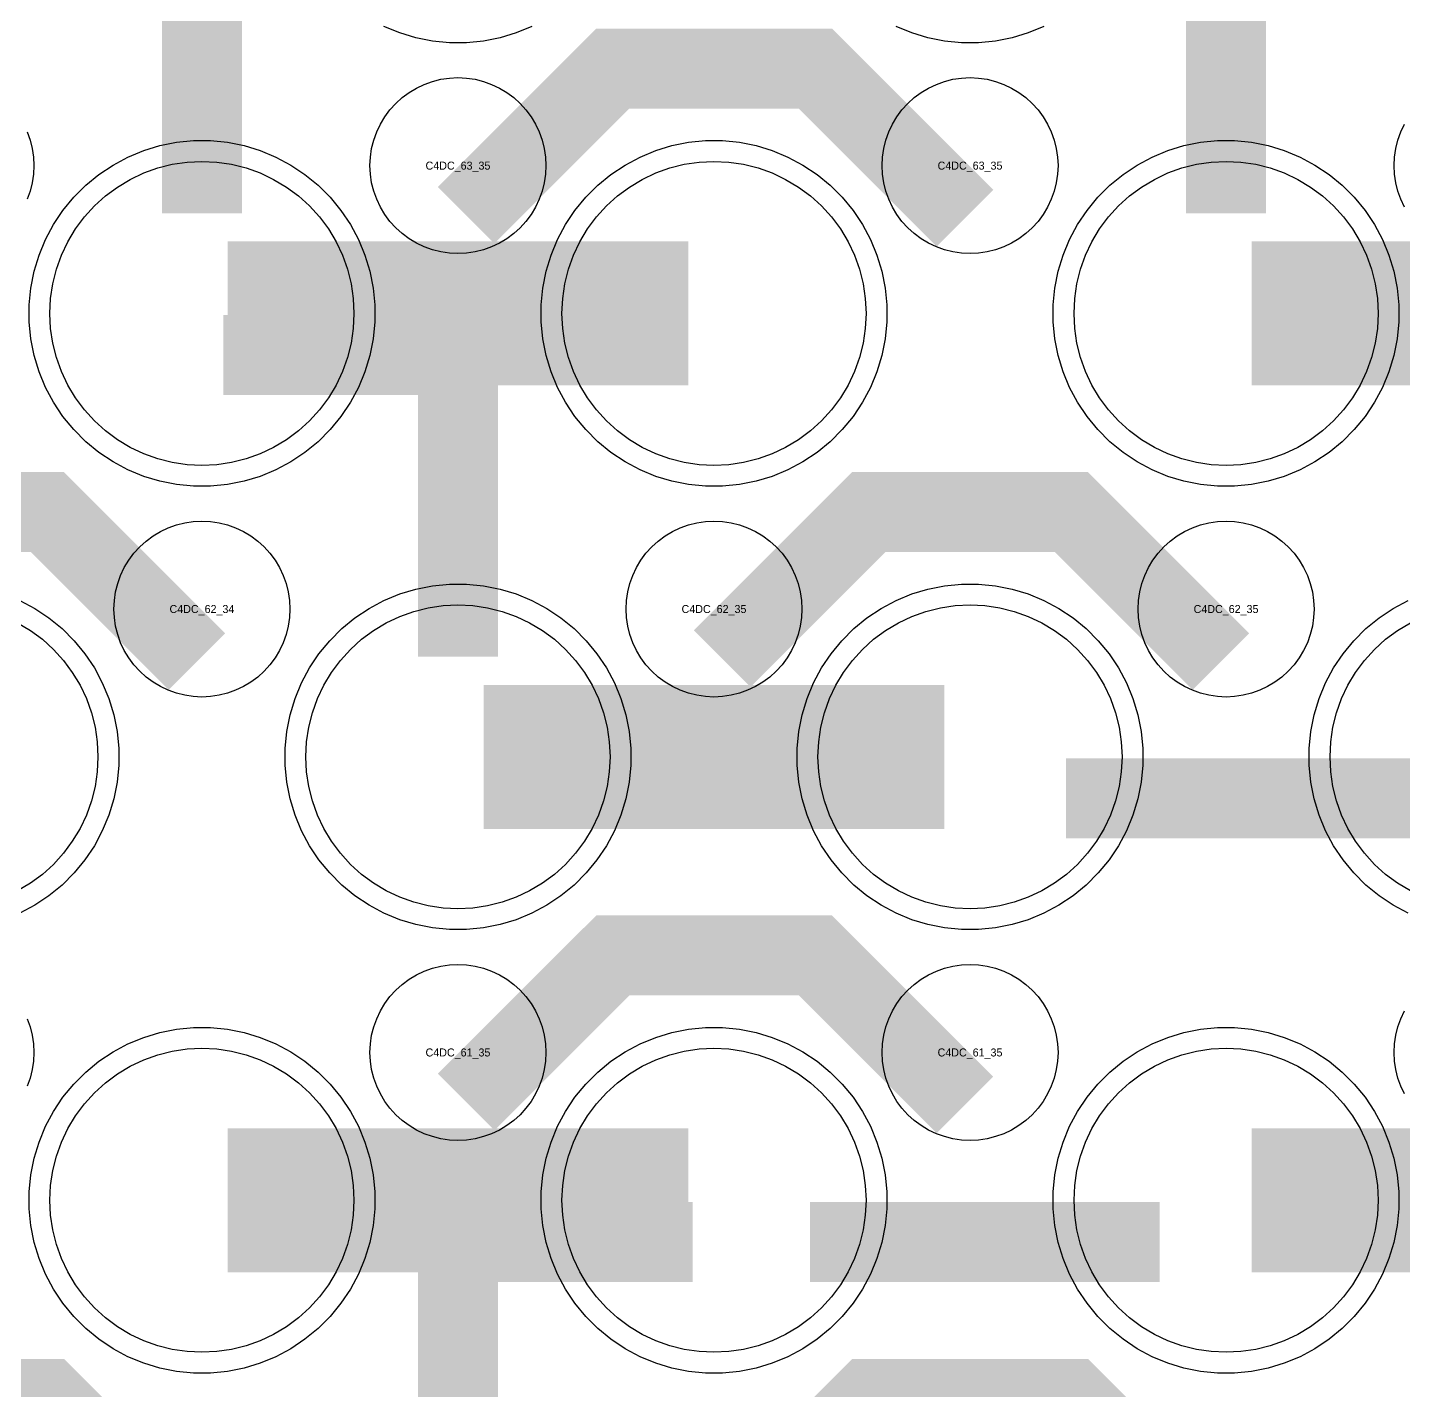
# Model space of a CAD drawing. Extents: x -11880 to 11880, y -14992 to 14992.
# Drawn here: x -934.5 to -504.6, y -6446.6 to -6020.7 of the extents above; entities that cross this region are included whole.
import ezdxf
from ezdxf.enums import TextEntityAlignment as Align

# ---------------------------------------------------------------- set-up
doc = ezdxf.new("R2010")
doc.units = 0
doc.header["$MEASUREMENT"] = 0
for name, color, linetype in [('GDS_775_DT_237', 138, 'CONTINUOUS'), ('RDL1_FS', 34, 'CONTINUOUS'), ('RDL_BS', 160, 'CONTINUOUS')]:
    doc.layers.add(name, color=color, linetype=linetype)

msp = doc.modelspace()

# ---------------------------------------------------------------- linework, layer by layer
at = {"layer": 'RDL1_FS', "color": 241, "true_color": 0xf7abae}
for points in [[(-880, -6157.539), (-884.657, -6157.31), (-889.268, -6156.626), (-893.791, -6155.494), (-898.181, -6153.922), (-902.395, -6151.93), (-906.395, -6149.532), (-910.14, -6146.754), (-913.594, -6143.624), (-916.724, -6140.17), (-919.502, -6136.425), (-921.9, -6132.425), (-923.892, -6128.211), (-925.464, -6123.821), (-926.596, -6119.298), (-927.28, -6114.687), (-927.509, -6110.03), (-927.28, -6105.373), (-926.596, -6100.762), (-925.464, -6096.239), (-923.892, -6091.849), (-921.9, -6087.635), (-919.502, -6083.635), (-916.724, -6079.89), (-913.594, -6076.436), (-910.14, -6073.306), (-906.395, -6070.528), (-902.395, -6068.13), (-898.181, -6066.138), (-893.791, -6064.566), (-889.268, -6063.434), (-884.657, -6062.75), (-880, -6062.521), (-875.343, -6062.75), (-870.732, -6063.434), (-866.209, -6064.566), (-861.819, -6066.138), (-857.605, -6068.13), (-853.605, -6070.528), (-849.86, -6073.306), (-846.406, -6076.436), (-843.276, -6079.89), (-840.498, -6083.635), (-838.1, -6087.635), (-836.108, -6091.849), (-834.536, -6096.239), (-833.404, -6100.762), (-832.72, -6105.373), (-832.491, -6110.03), (-832.72, -6114.687), (-833.404, -6119.298), (-834.536, -6123.821), (-836.108, -6128.211), (-838.1, -6132.425), (-840.498, -6136.425), (-843.276, -6140.17), (-846.406, -6143.624), (-849.86, -6146.754), (-853.605, -6149.532), (-857.605, -6151.93), (-861.819, -6153.922), (-866.209, -6155.494), (-870.732, -6156.626), (-875.343, -6157.31)], [(-720, -6157.539), (-724.657, -6157.31), (-729.268, -6156.626), (-733.791, -6155.494), (-738.181, -6153.922), (-742.395, -6151.93), (-746.395, -6149.532), (-750.14, -6146.754), (-753.594, -6143.624), (-756.724, -6140.17), (-759.502, -6136.425), (-761.9, -6132.425), (-763.892, -6128.211), (-765.464, -6123.821), (-766.596, -6119.298), (-767.28, -6114.687), (-767.509, -6110.03), (-767.28, -6105.373), (-766.596, -6100.762), (-765.464, -6096.239), (-763.892, -6091.849), (-761.9, -6087.635), (-759.502, -6083.635), (-756.724, -6079.89), (-753.594, -6076.436), (-750.14, -6073.306), (-746.395, -6070.528), (-742.395, -6068.13), (-738.181, -6066.138), (-733.791, -6064.566), (-729.268, -6063.434), (-724.657, -6062.75), (-720, -6062.521), (-715.343, -6062.75), (-710.732, -6063.434), (-706.209, -6064.566), (-701.819, -6066.138), (-697.605, -6068.13), (-693.605, -6070.528), (-689.86, -6073.306), (-686.406, -6076.436), (-683.276, -6079.89), (-680.498, -6083.635), (-678.1, -6087.635), (-676.108, -6091.849), (-674.536, -6096.239), (-673.404, -6100.762), (-672.72, -6105.373), (-672.491, -6110.03), (-672.72, -6114.687), (-673.404, -6119.298), (-674.536, -6123.821), (-676.108, -6128.211), (-678.1, -6132.425), (-680.498, -6136.425), (-683.276, -6140.17), (-686.406, -6143.624), (-689.86, -6146.754), (-693.605, -6149.532), (-697.605, -6151.93), (-701.819, -6153.922), (-706.209, -6155.494), (-710.732, -6156.626), (-715.343, -6157.31)], [(-800, -6296.099), (-804.657, -6295.87), (-809.268, -6295.186), (-813.791, -6294.054), (-818.181, -6292.482), (-822.395, -6290.49), (-826.395, -6288.092), (-830.14, -6285.314), (-833.594, -6282.184), (-836.724, -6278.73), (-839.502, -6274.985), (-841.9, -6270.985), (-843.892, -6266.771), (-845.464, -6262.381), (-846.596, -6257.858), (-847.28, -6253.247), (-847.509, -6248.59), (-847.28, -6243.933), (-846.596, -6239.322), (-845.464, -6234.799), (-843.892, -6230.409), (-841.9, -6226.195), (-839.502, -6222.195), (-836.724, -6218.45), (-833.594, -6214.996), (-830.14, -6211.866), (-826.395, -6209.088), (-822.395, -6206.69), (-818.181, -6204.698), (-813.791, -6203.126), (-809.268, -6201.994), (-804.657, -6201.31), (-800, -6201.081), (-795.343, -6201.31), (-790.732, -6201.994), (-786.209, -6203.126), (-781.819, -6204.698), (-777.605, -6206.69), (-773.605, -6209.088), (-769.86, -6211.866), (-766.406, -6214.996), (-763.276, -6218.45), (-760.498, -6222.195), (-758.1, -6226.195), (-756.108, -6230.409), (-754.536, -6234.799), (-753.404, -6239.322), (-752.72, -6243.933), (-752.491, -6248.59), (-752.72, -6253.247), (-753.404, -6257.858), (-754.536, -6262.381), (-756.108, -6266.771), (-758.1, -6270.985), (-760.498, -6274.985), (-763.276, -6278.73), (-766.406, -6282.184), (-769.86, -6285.314), (-773.605, -6288.092), (-777.605, -6290.49), (-781.819, -6292.482), (-786.209, -6294.054), (-790.732, -6295.186), (-795.343, -6295.87)], [(-640, -6296.099), (-644.657, -6295.87), (-649.268, -6295.186), (-653.791, -6294.054), (-658.181, -6292.482), (-662.395, -6290.49), (-666.395, -6288.092), (-670.14, -6285.314), (-673.594, -6282.184), (-676.724, -6278.73), (-679.502, -6274.985), (-681.9, -6270.985), (-683.892, -6266.771), (-685.464, -6262.381), (-686.596, -6257.858), (-687.28, -6253.247), (-687.509, -6248.59), (-687.28, -6243.933), (-686.596, -6239.322), (-685.464, -6234.799), (-683.892, -6230.409), (-681.9, -6226.195), (-679.502, -6222.195), (-676.724, -6218.45), (-673.594, -6214.996), (-670.14, -6211.866), (-666.395, -6209.088), (-662.395, -6206.69), (-658.181, -6204.698), (-653.791, -6203.126), (-649.268, -6201.994), (-644.657, -6201.31), (-640, -6201.081), (-635.343, -6201.31), (-630.732, -6201.994), (-626.209, -6203.126), (-621.819, -6204.698), (-617.605, -6206.69), (-613.605, -6209.088), (-609.86, -6211.866), (-606.406, -6214.996), (-603.276, -6218.45), (-600.498, -6222.195), (-598.1, -6226.195), (-596.108, -6230.409), (-594.536, -6234.799), (-593.404, -6239.322), (-592.72, -6243.933), (-592.491, -6248.59), (-592.72, -6253.247), (-593.404, -6257.858), (-594.536, -6262.381), (-596.108, -6266.771), (-598.1, -6270.985), (-600.498, -6274.985), (-603.276, -6278.73), (-606.406, -6282.184), (-609.86, -6285.314), (-613.605, -6288.092), (-617.605, -6290.49), (-621.819, -6292.482), (-626.209, -6294.054), (-630.732, -6295.186), (-635.343, -6295.87)], [(-880, -6434.664), (-884.657, -6434.435), (-889.268, -6433.751), (-893.791, -6432.619), (-898.181, -6431.047), (-902.395, -6429.055), (-906.395, -6426.657), (-910.14, -6423.879), (-913.594, -6420.749), (-916.724, -6417.295), (-919.502, -6413.55), (-921.9, -6409.55), (-923.892, -6405.336), (-925.464, -6400.946), (-926.596, -6396.423), (-927.28, -6391.812), (-927.509, -6387.155), (-927.28, -6382.498), (-926.596, -6377.887), (-925.464, -6373.364), (-923.892, -6368.974), (-921.9, -6364.76), (-919.502, -6360.76), (-916.724, -6357.015), (-913.594, -6353.561), (-910.14, -6350.431), (-906.395, -6347.653), (-902.395, -6345.255), (-898.181, -6343.263), (-893.791, -6341.691), (-889.268, -6340.559), (-884.657, -6339.875), (-880, -6339.646), (-875.343, -6339.875), (-870.732, -6340.559), (-866.209, -6341.691), (-861.819, -6343.263), (-857.605, -6345.255), (-853.605, -6347.653), (-849.86, -6350.431), (-846.406, -6353.561), (-843.276, -6357.015), (-840.498, -6360.76), (-838.1, -6364.76), (-836.108, -6368.974), (-834.536, -6373.364), (-833.404, -6377.887), (-832.72, -6382.498), (-832.491, -6387.155), (-832.72, -6391.812), (-833.404, -6396.423), (-834.536, -6400.946), (-836.108, -6405.336), (-838.1, -6409.55), (-840.498, -6413.55), (-843.276, -6417.295), (-846.406, -6420.749), (-849.86, -6423.879), (-853.605, -6426.657), (-857.605, -6429.055), (-861.819, -6431.047), (-866.209, -6432.619), (-870.732, -6433.751), (-875.343, -6434.435)], [(-720, -6434.664), (-724.657, -6434.435), (-729.268, -6433.751), (-733.791, -6432.619), (-738.181, -6431.047), (-742.395, -6429.055), (-746.395, -6426.657), (-750.14, -6423.879), (-753.594, -6420.749), (-756.724, -6417.295), (-759.502, -6413.55), (-761.9, -6409.55), (-763.892, -6405.336), (-765.464, -6400.946), (-766.596, -6396.423), (-767.28, -6391.812), (-767.509, -6387.155), (-767.28, -6382.498), (-766.596, -6377.887), (-765.464, -6373.364), (-763.892, -6368.974), (-761.9, -6364.76), (-759.502, -6360.76), (-756.724, -6357.015), (-753.594, -6353.561), (-750.14, -6350.431), (-746.395, -6347.653), (-742.395, -6345.255), (-738.181, -6343.263), (-733.791, -6341.691), (-729.268, -6340.559), (-724.657, -6339.875), (-720, -6339.646), (-715.343, -6339.875), (-710.732, -6340.559), (-706.209, -6341.691), (-701.819, -6343.263), (-697.605, -6345.255), (-693.605, -6347.653), (-689.86, -6350.431), (-686.406, -6353.561), (-683.276, -6357.015), (-680.498, -6360.76), (-678.1, -6364.76), (-676.108, -6368.974), (-674.536, -6373.364), (-673.404, -6377.887), (-672.72, -6382.498), (-672.491, -6387.155), (-672.72, -6391.812), (-673.404, -6396.423), (-674.536, -6400.946), (-676.108, -6405.336), (-678.1, -6409.55), (-680.498, -6413.55), (-683.276, -6417.295), (-686.406, -6420.749), (-689.86, -6423.879), (-693.605, -6426.657), (-697.605, -6429.055), (-701.819, -6431.047), (-706.209, -6432.619), (-710.732, -6433.751), (-715.343, -6434.435)], [(-560, -6434.664), (-564.657, -6434.435), (-569.268, -6433.751), (-573.791, -6432.619), (-578.181, -6431.047), (-582.395, -6429.055), (-586.395, -6426.657), (-590.14, -6423.879), (-593.594, -6420.749), (-596.724, -6417.295), (-599.502, -6413.55), (-601.9, -6409.55), (-603.892, -6405.336), (-605.464, -6400.946), (-606.596, -6396.423), (-607.28, -6391.812), (-607.509, -6387.155), (-607.28, -6382.498), (-606.596, -6377.887), (-605.464, -6373.364), (-603.892, -6368.974), (-601.9, -6364.76), (-599.502, -6360.76), (-596.724, -6357.015), (-593.594, -6353.561), (-590.14, -6350.431), (-586.395, -6347.653), (-582.395, -6345.255), (-578.181, -6343.263), (-573.791, -6341.691), (-569.268, -6340.559), (-564.657, -6339.875), (-560, -6339.646), (-555.343, -6339.875), (-550.732, -6340.559), (-546.209, -6341.691), (-541.819, -6343.263), (-537.605, -6345.255), (-533.605, -6347.653), (-529.86, -6350.431), (-526.406, -6353.561), (-523.276, -6357.015), (-520.498, -6360.76), (-518.1, -6364.76), (-516.108, -6368.974), (-514.536, -6373.364), (-513.404, -6377.887), (-512.72, -6382.498), (-512.491, -6387.155), (-512.72, -6391.812), (-513.404, -6396.423), (-514.536, -6400.946), (-516.108, -6405.336), (-518.1, -6409.55), (-520.498, -6413.55), (-523.276, -6417.295), (-526.406, -6420.749), (-529.86, -6423.879), (-533.605, -6426.657), (-537.605, -6429.055), (-541.819, -6431.047), (-546.209, -6432.619), (-550.732, -6433.751), (-555.343, -6434.435)]]:
    msp.add_lwpolyline(points, close=True, dxfattribs=at)
at = {"layer": 'RDL1_FS'}
msp.add_lwpolyline([(-560, -6157.539), (-564.657, -6157.31), (-569.268, -6156.626), (-573.791, -6155.494), (-578.181, -6153.922), (-582.395, -6151.93), (-586.395, -6149.532), (-590.14, -6146.754), (-593.594, -6143.624), (-596.724, -6140.17), (-599.502, -6136.425), (-601.9, -6132.425), (-603.892, -6128.211), (-605.464, -6123.821), (-606.596, -6119.298), (-607.28, -6114.687), (-607.509, -6110.03), (-607.28, -6105.373), (-606.596, -6100.762), (-605.464, -6096.239), (-603.892, -6091.849), (-601.9, -6087.635), (-599.502, -6083.635), (-596.724, -6079.89), (-593.594, -6076.436), (-590.14, -6073.306), (-586.395, -6070.528), (-582.395, -6068.13), (-578.181, -6066.138), (-573.791, -6064.566), (-569.268, -6063.434), (-564.657, -6062.75), (-560, -6062.521), (-555.343, -6062.75), (-550.732, -6063.434), (-546.209, -6064.566), (-541.819, -6066.138), (-537.605, -6068.13), (-533.605, -6070.528), (-529.86, -6073.306), (-526.406, -6076.436), (-523.276, -6079.89), (-520.498, -6083.635), (-518.1, -6087.635), (-516.108, -6091.849), (-514.536, -6096.239), (-513.404, -6100.762), (-512.72, -6105.373), (-512.491, -6110.03), (-512.72, -6114.687), (-513.404, -6119.298), (-514.536, -6123.821), (-516.108, -6128.211), (-518.1, -6132.425), (-520.498, -6136.425), (-523.276, -6140.17), (-526.406, -6143.624), (-529.86, -6146.754), (-533.605, -6149.532), (-537.605, -6151.93), (-541.819, -6153.922), (-546.209, -6155.494), (-550.732, -6156.626), (-555.343, -6157.31)], close=True, dxfattribs=at)
at = {"layer": 'RDL1_FS', "color": 241, "true_color": 0xf7abae}
for points in [[(-871.998, -6110.03, 45, 45, 0), (-799.998, -6110.03, 45, 45, 0)], [(-799.998, -6110.03, 45, 45, 0), (-727.998, -6110.03, 45, 45, 0)], [(-791.998, -6248.59, 45, 45, 0), (-719.998, -6248.59, 45, 45, 0)], [(-719.998, -6248.59, 45, 45, 0), (-647.998, -6248.59, 45, 45, 0)], [(-871.998, -6387.155, 45, 45, 0), (-799.998, -6387.155, 45, 45, 0)], [(-799.998, -6387.155, 45, 45, 0), (-727.998, -6387.155, 45, 45, 0)], [(-551.998, -6387.155, 45, 45, 0), (-479.998, -6387.155, 45, 45, 0)]]:
    msp.add_lwpolyline(points, format="xyseb", dxfattribs=at)
at = {"layer": 'RDL1_FS'}
msp.add_lwpolyline([(-551.998, -6110.03, 45, 45, 0), (-479.998, -6110.03, 45, 45, 0)], format="xyseb", dxfattribs=at)
msp.add_lwpolyline([(-937.605, -6206.69), (-933.605, -6209.088), (-929.86, -6211.866), (-926.406, -6214.996), (-923.276, -6218.45), (-920.498, -6222.195), (-918.1, -6226.195), (-916.108, -6230.409), (-914.536, -6234.799), (-913.404, -6239.322), (-912.72, -6243.933), (-912.491, -6248.59), (-912.72, -6253.247), (-913.404, -6257.858), (-914.536, -6262.381), (-916.108, -6266.771), (-918.1, -6270.985), (-920.498, -6274.985), (-923.276, -6278.73), (-926.406, -6282.184), (-929.86, -6285.314), (-933.605, -6288.092), (-937.605, -6290.49)], dxfattribs=at)
at = {"layer": 'RDL1_FS', "color": 241, "true_color": 0xf7abae}
msp.add_lwpolyline([(-502.395, -6290.49), (-506.395, -6288.092), (-510.14, -6285.314), (-513.594, -6282.184), (-516.724, -6278.73), (-519.502, -6274.985), (-521.9, -6270.985), (-523.892, -6266.771), (-525.464, -6262.381), (-526.596, -6257.858), (-527.28, -6253.247), (-527.509, -6248.59), (-527.28, -6243.933), (-526.596, -6239.322), (-525.464, -6234.799), (-523.892, -6230.409), (-521.9, -6226.195), (-519.502, -6222.195), (-516.724, -6218.45), (-513.594, -6214.996), (-510.14, -6211.866), (-506.395, -6209.088), (-502.395, -6206.69)], dxfattribs=at)
at = {"layer": 'RDL_BS', "color": 241, "true_color": 0xf7abae}
for points in [[(-880, -6078.75, 25, 25, 0), (-880, -5971.973, 25, 25, 0)], [(-880, -6002.442, 25, 25, 0), (-880, -6048.062, 25, 25, 0)], [(-800, -6217.315, 25, 25, 0), (-800, -6110.538, 25, 25, 0)], [(-787.5, -6123.038, 25, 25, 0), (-873.333, -6123.038, 25, 25, 0)], [(-827.056, -6123.038, 25, 25, 0), (-868.26, -6123.038, 25, 25, 0)], [(-800, -6141.007, 25, 25, 0), (-800, -6186.627, 25, 25, 0)], [(-609.984, -6261.603, 25, 25, 0), (-500.719, -6261.603, 25, 25, 0)], [(-800, -6494.44, 25, 25, 0), (-800, -6387.663, 25, 25, 0)], [(-812.5, -6400.163, 25, 25, 0), (-726.667, -6400.163, 25, 25, 0)], [(-772.944, -6400.163, 25, 25, 0), (-731.74, -6400.163, 25, 25, 0)], [(-689.984, -6400.168, 25, 25, 0), (-580.719, -6400.168, 25, 25, 0)], [(-800, -6418.132, 25, 25, 0), (-800, -6463.752, 25, 25, 0)]]:
    msp.add_lwpolyline(points, format="xyseb", dxfattribs=at)
at = {"layer": 'RDL_BS'}
for points in [[(-560, -6078.75, 25, 25, 0), (-560, -5971.973, 25, 25, 0)], [(-560, -6002.442, 25, 25, 0), (-560, -6048.062, 25, 25, 0)], [(-797.438, -6079.344, 25, 25, 0), (-751.623, -6033.529, 25, 25, 0), (-718.07, -6033.529, 25, 25, 0)], [(-641.599, -6080.243, 25, 25, 0), (-688.313, -6033.529, 25, 25, 0), (-718.071, -6033.529, 25, 25, 0)], [(-881.599, -6218.803, 25, 25, 0), (-928.313, -6172.089, 25, 25, 0), (-958.071, -6172.089, 25, 25, 0)], [(-717.438, -6217.904, 25, 25, 0), (-671.623, -6172.089, 25, 25, 0), (-638.07, -6172.089, 25, 25, 0)], [(-561.599, -6218.803, 25, 25, 0), (-608.313, -6172.089, 25, 25, 0), (-638.071, -6172.089, 25, 25, 0)], [(-797.438, -6356.469, 25, 25, 0), (-751.623, -6310.654, 25, 25, 0), (-718.07, -6310.654, 25, 25, 0)], [(-641.599, -6357.368, 25, 25, 0), (-688.313, -6310.654, 25, 25, 0), (-718.071, -6310.654, 25, 25, 0)], [(-881.599, -6495.933, 25, 25, 0), (-928.313, -6449.219, 25, 25, 0), (-958.071, -6449.219, 25, 25, 0)], [(-717.438, -6495.034, 25, 25, 0), (-671.623, -6449.219, 25, 25, 0), (-638.07, -6449.219, 25, 25, 0)], [(-561.599, -6495.933, 25, 25, 0), (-608.313, -6449.219, 25, 25, 0), (-638.071, -6449.219, 25, 25, 0)]]:
    msp.add_lwpolyline(points, format="xyseb", dxfattribs=at)
at = {"layer": 'RDL_BS', "color": 241, "true_color": 0xf7abae}
for points in [[(-776.885, -6020.34), (-781.795, -6022.371), (-786.835, -6023.902), (-792.062, -6024.948), (-797.356, -6025.465), (-802.644, -6025.465), (-807.938, -6024.948), (-813.165, -6023.902), (-818.205, -6022.371), (-823.115, -6020.34)], [(-616.885, -6020.34), (-621.795, -6022.371), (-626.835, -6023.902), (-632.062, -6024.948), (-637.356, -6025.465), (-642.644, -6025.465), (-647.938, -6024.948), (-653.165, -6023.902), (-658.205, -6022.371), (-663.115, -6020.34)], [(-503.115, -6297.465), (-507.777, -6294.973), (-512.191, -6292.026), (-516.292, -6288.664), (-520.074, -6284.882), (-523.436, -6280.781), (-526.383, -6276.367), (-528.875, -6271.705), (-530.906, -6266.795), (-532.437, -6261.755), (-533.483, -6256.528), (-534, -6251.234), (-534, -6245.946), (-533.483, -6240.652), (-532.437, -6235.425), (-530.906, -6230.385), (-528.875, -6225.475), (-526.383, -6220.813), (-523.436, -6216.399), (-520.074, -6212.298), (-516.292, -6208.516), (-512.191, -6205.154), (-507.777, -6202.207), (-503.115, -6199.715)]]:
    msp.add_lwpolyline(points, dxfattribs=at)
at = {"layer": 'RDL_BS'}
for points in [[(-800, -6091.336), (-802.693, -6091.204), (-805.365, -6090.808), (-807.984, -6090.151), (-810.519, -6089.244), (-812.956, -6088.092), (-815.28, -6086.699), (-817.443, -6085.096), (-819.442, -6083.284), (-821.254, -6081.285), (-822.857, -6079.122), (-824.25, -6076.798), (-825.402, -6074.361), (-826.309, -6071.826), (-826.966, -6069.207), (-827.362, -6066.535), (-827.494, -6063.842), (-827.362, -6061.149), (-826.966, -6058.477), (-826.309, -6055.858), (-825.402, -6053.323), (-824.25, -6050.886), (-822.857, -6048.562), (-821.254, -6046.399), (-819.442, -6044.4), (-817.443, -6042.588), (-815.28, -6040.985), (-812.956, -6039.592), (-810.519, -6038.44), (-807.984, -6037.533), (-805.365, -6036.876), (-802.693, -6036.48), (-800, -6036.348), (-797.307, -6036.48), (-794.635, -6036.876), (-792.016, -6037.533), (-789.481, -6038.44), (-787.044, -6039.592), (-784.72, -6040.985), (-782.557, -6042.588), (-780.558, -6044.4), (-778.746, -6046.399), (-777.143, -6048.562), (-775.75, -6050.886), (-774.598, -6053.323), (-773.691, -6055.858), (-773.034, -6058.477), (-772.638, -6061.149), (-772.506, -6063.842), (-772.638, -6066.535), (-773.034, -6069.207), (-773.691, -6071.826), (-774.598, -6074.361), (-775.75, -6076.798), (-777.143, -6079.122), (-778.746, -6081.285), (-780.558, -6083.284), (-782.557, -6085.096), (-784.72, -6086.699), (-787.044, -6088.092), (-789.481, -6089.244), (-792.016, -6090.151), (-794.635, -6090.808), (-797.307, -6091.204)], [(-640, -6091.336), (-642.693, -6091.204), (-645.365, -6090.808), (-647.984, -6090.151), (-650.519, -6089.244), (-652.956, -6088.092), (-655.28, -6086.699), (-657.443, -6085.096), (-659.442, -6083.284), (-661.254, -6081.285), (-662.857, -6079.122), (-664.25, -6076.798), (-665.402, -6074.361), (-666.309, -6071.826), (-666.966, -6069.207), (-667.362, -6066.535), (-667.494, -6063.842), (-667.362, -6061.149), (-666.966, -6058.477), (-666.309, -6055.858), (-665.402, -6053.323), (-664.25, -6050.886), (-662.857, -6048.562), (-661.254, -6046.399), (-659.442, -6044.4), (-657.443, -6042.588), (-655.28, -6040.985), (-652.956, -6039.592), (-650.519, -6038.44), (-647.984, -6037.533), (-645.365, -6036.876), (-642.693, -6036.48), (-640, -6036.348), (-637.307, -6036.48), (-634.635, -6036.876), (-632.016, -6037.533), (-629.481, -6038.44), (-627.044, -6039.592), (-624.72, -6040.985), (-622.557, -6042.588), (-620.558, -6044.4), (-618.746, -6046.399), (-617.143, -6048.562), (-615.75, -6050.886), (-614.598, -6053.323), (-613.691, -6055.858), (-613.034, -6058.477), (-612.638, -6061.149), (-612.506, -6063.842), (-612.638, -6066.535), (-613.034, -6069.207), (-613.691, -6071.826), (-614.598, -6074.361), (-615.75, -6076.798), (-617.143, -6079.122), (-618.746, -6081.285), (-620.558, -6083.284), (-622.557, -6085.096), (-624.72, -6086.699), (-627.044, -6088.092), (-629.481, -6089.244), (-632.016, -6090.151), (-634.635, -6090.808), (-637.307, -6091.204)], [(-562.644, -6164.03), (-567.938, -6163.513), (-573.165, -6162.467), (-578.205, -6160.936), (-583.115, -6158.905), (-587.777, -6156.413), (-592.191, -6153.466), (-596.292, -6150.104), (-600.074, -6146.322), (-603.436, -6142.221), (-606.383, -6137.807), (-608.875, -6133.145), (-610.906, -6128.235), (-612.437, -6123.195), (-613.483, -6117.968), (-614, -6112.674), (-614, -6107.386), (-613.483, -6102.092), (-612.437, -6096.865), (-610.906, -6091.825), (-608.875, -6086.915), (-606.383, -6082.253), (-603.436, -6077.839), (-600.074, -6073.738), (-596.292, -6069.956), (-592.191, -6066.594), (-587.777, -6063.647), (-583.115, -6061.155), (-578.205, -6059.124), (-573.165, -6057.593), (-567.938, -6056.547), (-562.644, -6056.03), (-557.356, -6056.03), (-552.062, -6056.547), (-546.835, -6057.593), (-541.795, -6059.124), (-536.885, -6061.155), (-532.223, -6063.647), (-527.809, -6066.594), (-523.708, -6069.956), (-519.926, -6073.738), (-516.564, -6077.839), (-513.617, -6082.253), (-511.125, -6086.915), (-509.094, -6091.825), (-507.563, -6096.865), (-506.517, -6102.092), (-506, -6107.386), (-506, -6112.674), (-506.517, -6117.968), (-507.563, -6123.195), (-509.094, -6128.235), (-511.125, -6133.145), (-513.617, -6137.807), (-516.564, -6142.221), (-519.926, -6146.322), (-523.708, -6150.104), (-527.809, -6153.466), (-532.223, -6156.413), (-536.885, -6158.905), (-541.795, -6160.936), (-546.835, -6162.467), (-552.062, -6163.513), (-557.356, -6164.03)], [(-880, -6229.896), (-882.693, -6229.764), (-885.365, -6229.368), (-887.984, -6228.711), (-890.519, -6227.804), (-892.956, -6226.652), (-895.28, -6225.259), (-897.443, -6223.656), (-899.442, -6221.844), (-901.254, -6219.845), (-902.857, -6217.682), (-904.25, -6215.358), (-905.402, -6212.921), (-906.309, -6210.386), (-906.966, -6207.767), (-907.362, -6205.095), (-907.494, -6202.402), (-907.362, -6199.709), (-906.966, -6197.037), (-906.309, -6194.418), (-905.402, -6191.883), (-904.25, -6189.446), (-902.857, -6187.122), (-901.254, -6184.959), (-899.442, -6182.96), (-897.443, -6181.148), (-895.28, -6179.545), (-892.956, -6178.152), (-890.519, -6177), (-887.984, -6176.093), (-885.365, -6175.436), (-882.693, -6175.04), (-880, -6174.908), (-877.307, -6175.04), (-874.635, -6175.436), (-872.016, -6176.093), (-869.481, -6177), (-867.044, -6178.152), (-864.72, -6179.545), (-862.557, -6181.148), (-860.558, -6182.96), (-858.746, -6184.959), (-857.143, -6187.122), (-855.75, -6189.446), (-854.598, -6191.883), (-853.691, -6194.418), (-853.034, -6197.037), (-852.638, -6199.709), (-852.506, -6202.402), (-852.638, -6205.095), (-853.034, -6207.767), (-853.691, -6210.386), (-854.598, -6212.921), (-855.75, -6215.358), (-857.143, -6217.682), (-858.746, -6219.845), (-860.558, -6221.844), (-862.557, -6223.656), (-864.72, -6225.259), (-867.044, -6226.652), (-869.481, -6227.804), (-872.016, -6228.711), (-874.635, -6229.368), (-877.307, -6229.764)], [(-720, -6229.896), (-722.693, -6229.764), (-725.365, -6229.368), (-727.984, -6228.711), (-730.519, -6227.804), (-732.956, -6226.652), (-735.28, -6225.259), (-737.443, -6223.656), (-739.442, -6221.844), (-741.254, -6219.845), (-742.857, -6217.682), (-744.25, -6215.358), (-745.402, -6212.921), (-746.309, -6210.386), (-746.966, -6207.767), (-747.362, -6205.095), (-747.494, -6202.402), (-747.362, -6199.709), (-746.966, -6197.037), (-746.309, -6194.418), (-745.402, -6191.883), (-744.25, -6189.446), (-742.857, -6187.122), (-741.254, -6184.959), (-739.442, -6182.96), (-737.443, -6181.148), (-735.28, -6179.545), (-732.956, -6178.152), (-730.519, -6177), (-727.984, -6176.093), (-725.365, -6175.436), (-722.693, -6175.04), (-720, -6174.908), (-717.307, -6175.04), (-714.635, -6175.436), (-712.016, -6176.093), (-709.481, -6177), (-707.044, -6178.152), (-704.72, -6179.545), (-702.557, -6181.148), (-700.558, -6182.96), (-698.746, -6184.959), (-697.143, -6187.122), (-695.75, -6189.446), (-694.598, -6191.883), (-693.691, -6194.418), (-693.034, -6197.037), (-692.638, -6199.709), (-692.506, -6202.402), (-692.638, -6205.095), (-693.034, -6207.767), (-693.691, -6210.386), (-694.598, -6212.921), (-695.75, -6215.358), (-697.143, -6217.682), (-698.746, -6219.845), (-700.558, -6221.844), (-702.557, -6223.656), (-704.72, -6225.259), (-707.044, -6226.652), (-709.481, -6227.804), (-712.016, -6228.711), (-714.635, -6229.368), (-717.307, -6229.764)], [(-560, -6229.896), (-562.693, -6229.764), (-565.365, -6229.368), (-567.984, -6228.711), (-570.519, -6227.804), (-572.956, -6226.652), (-575.28, -6225.259), (-577.443, -6223.656), (-579.442, -6221.844), (-581.254, -6219.845), (-582.857, -6217.682), (-584.25, -6215.358), (-585.402, -6212.921), (-586.309, -6210.386), (-586.966, -6207.767), (-587.362, -6205.095), (-587.494, -6202.402), (-587.362, -6199.709), (-586.966, -6197.037), (-586.309, -6194.418), (-585.402, -6191.883), (-584.25, -6189.446), (-582.857, -6187.122), (-581.254, -6184.959), (-579.442, -6182.96), (-577.443, -6181.148), (-575.28, -6179.545), (-572.956, -6178.152), (-570.519, -6177), (-567.984, -6176.093), (-565.365, -6175.436), (-562.693, -6175.04), (-560, -6174.908), (-557.307, -6175.04), (-554.635, -6175.436), (-552.016, -6176.093), (-549.481, -6177), (-547.044, -6178.152), (-544.72, -6179.545), (-542.557, -6181.148), (-540.558, -6182.96), (-538.746, -6184.959), (-537.143, -6187.122), (-535.75, -6189.446), (-534.598, -6191.883), (-533.691, -6194.418), (-533.034, -6197.037), (-532.638, -6199.709), (-532.506, -6202.402), (-532.638, -6205.095), (-533.034, -6207.767), (-533.691, -6210.386), (-534.598, -6212.921), (-535.75, -6215.358), (-537.143, -6217.682), (-538.746, -6219.845), (-540.558, -6221.844), (-542.557, -6223.656), (-544.72, -6225.259), (-547.044, -6226.652), (-549.481, -6227.804), (-552.016, -6228.711), (-554.635, -6229.368), (-557.307, -6229.764)], [(-800, -6368.461), (-802.693, -6368.329), (-805.365, -6367.933), (-807.984, -6367.276), (-810.519, -6366.369), (-812.956, -6365.217), (-815.28, -6363.824), (-817.443, -6362.221), (-819.442, -6360.409), (-821.254, -6358.41), (-822.857, -6356.247), (-824.25, -6353.923), (-825.402, -6351.486), (-826.309, -6348.951), (-826.966, -6346.332), (-827.362, -6343.66), (-827.494, -6340.967), (-827.362, -6338.274), (-826.966, -6335.602), (-826.309, -6332.983), (-825.402, -6330.448), (-824.25, -6328.011), (-822.857, -6325.687), (-821.254, -6323.524), (-819.442, -6321.525), (-817.443, -6319.713), (-815.28, -6318.11), (-812.956, -6316.717), (-810.519, -6315.565), (-807.984, -6314.658), (-805.365, -6314.001), (-802.693, -6313.605), (-800, -6313.473), (-797.307, -6313.605), (-794.635, -6314.001), (-792.016, -6314.658), (-789.481, -6315.565), (-787.044, -6316.717), (-784.72, -6318.11), (-782.557, -6319.713), (-780.558, -6321.525), (-778.746, -6323.524), (-777.143, -6325.687), (-775.75, -6328.011), (-774.598, -6330.448), (-773.691, -6332.983), (-773.034, -6335.602), (-772.638, -6338.274), (-772.506, -6340.967), (-772.638, -6343.66), (-773.034, -6346.332), (-773.691, -6348.951), (-774.598, -6351.486), (-775.75, -6353.923), (-777.143, -6356.247), (-778.746, -6358.41), (-780.558, -6360.409), (-782.557, -6362.221), (-784.72, -6363.824), (-787.044, -6365.217), (-789.481, -6366.369), (-792.016, -6367.276), (-794.635, -6367.933), (-797.307, -6368.329)], [(-640, -6368.461), (-642.693, -6368.329), (-645.365, -6367.933), (-647.984, -6367.276), (-650.519, -6366.369), (-652.956, -6365.217), (-655.28, -6363.824), (-657.443, -6362.221), (-659.442, -6360.409), (-661.254, -6358.41), (-662.857, -6356.247), (-664.25, -6353.923), (-665.402, -6351.486), (-666.309, -6348.951), (-666.966, -6346.332), (-667.362, -6343.66), (-667.494, -6340.967), (-667.362, -6338.274), (-666.966, -6335.602), (-666.309, -6332.983), (-665.402, -6330.448), (-664.25, -6328.011), (-662.857, -6325.687), (-661.254, -6323.524), (-659.442, -6321.525), (-657.443, -6319.713), (-655.28, -6318.11), (-652.956, -6316.717), (-650.519, -6315.565), (-647.984, -6314.658), (-645.365, -6314.001), (-642.693, -6313.605), (-640, -6313.473), (-637.307, -6313.605), (-634.635, -6314.001), (-632.016, -6314.658), (-629.481, -6315.565), (-627.044, -6316.717), (-624.72, -6318.11), (-622.557, -6319.713), (-620.558, -6321.525), (-618.746, -6323.524), (-617.143, -6325.687), (-615.75, -6328.011), (-614.598, -6330.448), (-613.691, -6332.983), (-613.034, -6335.602), (-612.638, -6338.274), (-612.506, -6340.967), (-612.638, -6343.66), (-613.034, -6346.332), (-613.691, -6348.951), (-614.598, -6351.486), (-615.75, -6353.923), (-617.143, -6356.247), (-618.746, -6358.41), (-620.558, -6360.409), (-622.557, -6362.221), (-624.72, -6363.824), (-627.044, -6365.217), (-629.481, -6366.369), (-632.016, -6367.276), (-634.635, -6367.933), (-637.307, -6368.329)]]:
    msp.add_lwpolyline(points, close=True, dxfattribs=at)
for points in [[(-934.598, -6053.323), (-933.691, -6055.858), (-933.034, -6058.477), (-932.638, -6061.149), (-932.506, -6063.842), (-932.638, -6066.535), (-933.034, -6069.207), (-933.691, -6071.826), (-934.598, -6074.361)], [(-504.25, -6076.798), (-505.402, -6074.361), (-506.309, -6071.826), (-506.966, -6069.207), (-507.362, -6066.535), (-507.494, -6063.842), (-507.362, -6061.149), (-506.966, -6058.477), (-506.309, -6055.858), (-505.402, -6053.323), (-504.25, -6050.886)], [(-936.885, -6199.715), (-932.223, -6202.207), (-927.809, -6205.154), (-923.708, -6208.516), (-919.926, -6212.298), (-916.564, -6216.399), (-913.617, -6220.813), (-911.125, -6225.475), (-909.094, -6230.385), (-907.563, -6235.425), (-906.517, -6240.652), (-906, -6245.946), (-906, -6251.234), (-906.517, -6256.528), (-907.563, -6261.755), (-909.094, -6266.795), (-911.125, -6271.705), (-913.617, -6276.367), (-916.564, -6280.781), (-919.926, -6284.882), (-923.708, -6288.664), (-927.809, -6292.026), (-932.223, -6294.973), (-936.885, -6297.465)], [(-504.25, -6353.923), (-505.402, -6351.486), (-506.309, -6348.951), (-506.966, -6346.332), (-507.362, -6343.66), (-507.494, -6340.967), (-507.362, -6338.274), (-506.966, -6335.602), (-506.309, -6332.983), (-505.402, -6330.448), (-504.25, -6328.011)], [(-934.598, -6330.448), (-933.691, -6332.983), (-933.034, -6335.602), (-932.638, -6338.274), (-932.506, -6340.967), (-932.638, -6343.66), (-933.034, -6346.332), (-933.691, -6348.951), (-934.598, -6351.486)]]:
    msp.add_lwpolyline(points, dxfattribs=at)
at = {"layer": 'RDL_BS', "color": 241, "true_color": 0xf7abae}
for points in [[(-882.644, -6164.03), (-887.938, -6163.513), (-893.165, -6162.467), (-898.205, -6160.936), (-903.115, -6158.905), (-907.777, -6156.413), (-912.191, -6153.466), (-916.292, -6150.104), (-920.074, -6146.322), (-923.436, -6142.221), (-926.383, -6137.807), (-928.875, -6133.145), (-930.906, -6128.235), (-932.437, -6123.195), (-933.483, -6117.968), (-934, -6112.674), (-934, -6107.386), (-933.483, -6102.092), (-932.437, -6096.865), (-930.906, -6091.825), (-928.875, -6086.915), (-926.383, -6082.253), (-923.436, -6077.839), (-920.074, -6073.738), (-916.292, -6069.956), (-912.191, -6066.594), (-907.777, -6063.647), (-903.115, -6061.155), (-898.205, -6059.124), (-893.165, -6057.593), (-887.938, -6056.547), (-882.644, -6056.03), (-877.356, -6056.03), (-872.062, -6056.547), (-866.835, -6057.593), (-861.795, -6059.124), (-856.885, -6061.155), (-852.223, -6063.647), (-847.809, -6066.594), (-843.708, -6069.956), (-839.926, -6073.738), (-836.564, -6077.839), (-833.617, -6082.253), (-831.125, -6086.915), (-829.094, -6091.825), (-827.563, -6096.865), (-826.517, -6102.092), (-826, -6107.386), (-826, -6112.674), (-826.517, -6117.968), (-827.563, -6123.195), (-829.094, -6128.235), (-831.125, -6133.145), (-833.617, -6137.807), (-836.564, -6142.221), (-839.926, -6146.322), (-843.708, -6150.104), (-847.809, -6153.466), (-852.223, -6156.413), (-856.885, -6158.905), (-861.795, -6160.936), (-866.835, -6162.467), (-872.062, -6163.513), (-877.356, -6164.03)], [(-722.644, -6164.03), (-727.938, -6163.513), (-733.165, -6162.467), (-738.205, -6160.936), (-743.115, -6158.905), (-747.777, -6156.413), (-752.191, -6153.466), (-756.292, -6150.104), (-760.074, -6146.322), (-763.436, -6142.221), (-766.383, -6137.807), (-768.875, -6133.145), (-770.906, -6128.235), (-772.437, -6123.195), (-773.483, -6117.968), (-774, -6112.674), (-774, -6107.386), (-773.483, -6102.092), (-772.437, -6096.865), (-770.906, -6091.825), (-768.875, -6086.915), (-766.383, -6082.253), (-763.436, -6077.839), (-760.074, -6073.738), (-756.292, -6069.956), (-752.191, -6066.594), (-747.777, -6063.647), (-743.115, -6061.155), (-738.205, -6059.124), (-733.165, -6057.593), (-727.938, -6056.547), (-722.644, -6056.03), (-717.356, -6056.03), (-712.062, -6056.547), (-706.835, -6057.593), (-701.795, -6059.124), (-696.885, -6061.155), (-692.223, -6063.647), (-687.809, -6066.594), (-683.708, -6069.956), (-679.926, -6073.738), (-676.564, -6077.839), (-673.617, -6082.253), (-671.125, -6086.915), (-669.094, -6091.825), (-667.563, -6096.865), (-666.517, -6102.092), (-666, -6107.386), (-666, -6112.674), (-666.517, -6117.968), (-667.563, -6123.195), (-669.094, -6128.235), (-671.125, -6133.145), (-673.617, -6137.807), (-676.564, -6142.221), (-679.926, -6146.322), (-683.708, -6150.104), (-687.809, -6153.466), (-692.223, -6156.413), (-696.885, -6158.905), (-701.795, -6160.936), (-706.835, -6162.467), (-712.062, -6163.513), (-717.356, -6164.03)], [(-802.644, -6302.59), (-807.938, -6302.073), (-813.165, -6301.027), (-818.205, -6299.496), (-823.115, -6297.465), (-827.777, -6294.973), (-832.191, -6292.026), (-836.292, -6288.664), (-840.074, -6284.882), (-843.436, -6280.781), (-846.383, -6276.367), (-848.875, -6271.705), (-850.906, -6266.795), (-852.437, -6261.755), (-853.483, -6256.528), (-854, -6251.234), (-854, -6245.946), (-853.483, -6240.652), (-852.437, -6235.425), (-850.906, -6230.385), (-848.875, -6225.475), (-846.383, -6220.813), (-843.436, -6216.399), (-840.074, -6212.298), (-836.292, -6208.516), (-832.191, -6205.154), (-827.777, -6202.207), (-823.115, -6199.715), (-818.205, -6197.684), (-813.165, -6196.153), (-807.938, -6195.107), (-802.644, -6194.59), (-797.356, -6194.59), (-792.062, -6195.107), (-786.835, -6196.153), (-781.795, -6197.684), (-776.885, -6199.715), (-772.223, -6202.207), (-767.809, -6205.154), (-763.708, -6208.516), (-759.926, -6212.298), (-756.564, -6216.399), (-753.617, -6220.813), (-751.125, -6225.475), (-749.094, -6230.385), (-747.563, -6235.425), (-746.517, -6240.652), (-746, -6245.946), (-746, -6251.234), (-746.517, -6256.528), (-747.563, -6261.755), (-749.094, -6266.795), (-751.125, -6271.705), (-753.617, -6276.367), (-756.564, -6280.781), (-759.926, -6284.882), (-763.708, -6288.664), (-767.809, -6292.026), (-772.223, -6294.973), (-776.885, -6297.465), (-781.795, -6299.496), (-786.835, -6301.027), (-792.062, -6302.073), (-797.356, -6302.59)], [(-642.644, -6302.59), (-647.938, -6302.073), (-653.165, -6301.027), (-658.205, -6299.496), (-663.115, -6297.465), (-667.777, -6294.973), (-672.191, -6292.026), (-676.292, -6288.664), (-680.074, -6284.882), (-683.436, -6280.781), (-686.383, -6276.367), (-688.875, -6271.705), (-690.906, -6266.795), (-692.437, -6261.755), (-693.483, -6256.528), (-694, -6251.234), (-694, -6245.946), (-693.483, -6240.652), (-692.437, -6235.425), (-690.906, -6230.385), (-688.875, -6225.475), (-686.383, -6220.813), (-683.436, -6216.399), (-680.074, -6212.298), (-676.292, -6208.516), (-672.191, -6205.154), (-667.777, -6202.207), (-663.115, -6199.715), (-658.205, -6197.684), (-653.165, -6196.153), (-647.938, -6195.107), (-642.644, -6194.59), (-637.356, -6194.59), (-632.062, -6195.107), (-626.835, -6196.153), (-621.795, -6197.684), (-616.885, -6199.715), (-612.223, -6202.207), (-607.809, -6205.154), (-603.708, -6208.516), (-599.926, -6212.298), (-596.564, -6216.399), (-593.617, -6220.813), (-591.125, -6225.475), (-589.094, -6230.385), (-587.563, -6235.425), (-586.517, -6240.652), (-586, -6245.946), (-586, -6251.234), (-586.517, -6256.528), (-587.563, -6261.755), (-589.094, -6266.795), (-591.125, -6271.705), (-593.617, -6276.367), (-596.564, -6280.781), (-599.926, -6284.882), (-603.708, -6288.664), (-607.809, -6292.026), (-612.223, -6294.973), (-616.885, -6297.465), (-621.795, -6299.496), (-626.835, -6301.027), (-632.062, -6302.073), (-637.356, -6302.59)], [(-882.644, -6441.155), (-887.938, -6440.638), (-893.165, -6439.592), (-898.205, -6438.061), (-903.115, -6436.03), (-907.777, -6433.538), (-912.191, -6430.591), (-916.292, -6427.229), (-920.074, -6423.447), (-923.436, -6419.346), (-926.383, -6414.932), (-928.875, -6410.27), (-930.906, -6405.36), (-932.437, -6400.32), (-933.483, -6395.093), (-934, -6389.799), (-934, -6384.511), (-933.483, -6379.217), (-932.437, -6373.99), (-930.906, -6368.95), (-928.875, -6364.04), (-926.383, -6359.378), (-923.436, -6354.964), (-920.074, -6350.863), (-916.292, -6347.081), (-912.191, -6343.719), (-907.777, -6340.772), (-903.115, -6338.28), (-898.205, -6336.249), (-893.165, -6334.718), (-887.938, -6333.672), (-882.644, -6333.155), (-877.356, -6333.155), (-872.062, -6333.672), (-866.835, -6334.718), (-861.795, -6336.249), (-856.885, -6338.28), (-852.223, -6340.772), (-847.809, -6343.719), (-843.708, -6347.081), (-839.926, -6350.863), (-836.564, -6354.964), (-833.617, -6359.378), (-831.125, -6364.04), (-829.094, -6368.95), (-827.563, -6373.99), (-826.517, -6379.217), (-826, -6384.511), (-826, -6389.799), (-826.517, -6395.093), (-827.563, -6400.32), (-829.094, -6405.36), (-831.125, -6410.27), (-833.617, -6414.932), (-836.564, -6419.346), (-839.926, -6423.447), (-843.708, -6427.229), (-847.809, -6430.591), (-852.223, -6433.538), (-856.885, -6436.03), (-861.795, -6438.061), (-866.835, -6439.592), (-872.062, -6440.638), (-877.356, -6441.155)], [(-722.644, -6441.155), (-727.938, -6440.638), (-733.165, -6439.592), (-738.205, -6438.061), (-743.115, -6436.03), (-747.777, -6433.538), (-752.191, -6430.591), (-756.292, -6427.229), (-760.074, -6423.447), (-763.436, -6419.346), (-766.383, -6414.932), (-768.875, -6410.27), (-770.906, -6405.36), (-772.437, -6400.32), (-773.483, -6395.093), (-774, -6389.799), (-774, -6384.511), (-773.483, -6379.217), (-772.437, -6373.99), (-770.906, -6368.95), (-768.875, -6364.04), (-766.383, -6359.378), (-763.436, -6354.964), (-760.074, -6350.863), (-756.292, -6347.081), (-752.191, -6343.719), (-747.777, -6340.772), (-743.115, -6338.28), (-738.205, -6336.249), (-733.165, -6334.718), (-727.938, -6333.672), (-722.644, -6333.155), (-717.356, -6333.155), (-712.062, -6333.672), (-706.835, -6334.718), (-701.795, -6336.249), (-696.885, -6338.28), (-692.223, -6340.772), (-687.809, -6343.719), (-683.708, -6347.081), (-679.926, -6350.863), (-676.564, -6354.964), (-673.617, -6359.378), (-671.125, -6364.04), (-669.094, -6368.95), (-667.563, -6373.99), (-666.517, -6379.217), (-666, -6384.511), (-666, -6389.799), (-666.517, -6395.093), (-667.563, -6400.32), (-669.094, -6405.36), (-671.125, -6410.27), (-673.617, -6414.932), (-676.564, -6419.346), (-679.926, -6423.447), (-683.708, -6427.229), (-687.809, -6430.591), (-692.223, -6433.538), (-696.885, -6436.03), (-701.795, -6438.061), (-706.835, -6439.592), (-712.062, -6440.638), (-717.356, -6441.155)], [(-562.644, -6441.155), (-567.938, -6440.638), (-573.165, -6439.592), (-578.205, -6438.061), (-583.115, -6436.03), (-587.777, -6433.538), (-592.191, -6430.591), (-596.292, -6427.229), (-600.074, -6423.447), (-603.436, -6419.346), (-606.383, -6414.932), (-608.875, -6410.27), (-610.906, -6405.36), (-612.437, -6400.32), (-613.483, -6395.093), (-614, -6389.799), (-614, -6384.511), (-613.483, -6379.217), (-612.437, -6373.99), (-610.906, -6368.95), (-608.875, -6364.04), (-606.383, -6359.378), (-603.436, -6354.964), (-600.074, -6350.863), (-596.292, -6347.081), (-592.191, -6343.719), (-587.777, -6340.772), (-583.115, -6338.28), (-578.205, -6336.249), (-573.165, -6334.718), (-567.938, -6333.672), (-562.644, -6333.155), (-557.356, -6333.155), (-552.062, -6333.672), (-546.835, -6334.718), (-541.795, -6336.249), (-536.885, -6338.28), (-532.223, -6340.772), (-527.809, -6343.719), (-523.708, -6347.081), (-519.926, -6350.863), (-516.564, -6354.964), (-513.617, -6359.378), (-511.125, -6364.04), (-509.094, -6368.95), (-507.563, -6373.99), (-506.517, -6379.217), (-506, -6384.511), (-506, -6389.799), (-506.517, -6395.093), (-507.563, -6400.32), (-509.094, -6405.36), (-511.125, -6410.27), (-513.617, -6414.932), (-516.564, -6419.346), (-519.926, -6423.447), (-523.708, -6427.229), (-527.809, -6430.591), (-532.223, -6433.538), (-536.885, -6436.03), (-541.795, -6438.061), (-546.835, -6439.592), (-552.062, -6440.638), (-557.356, -6441.155)]]:
    msp.add_lwpolyline(points, close=True, dxfattribs=at)

# ---------------------------------------------------------------- texts
at = {"layer": 'GDS_775_DT_237'}
for s, p in [('C4DC_63_35', (-800, -6063.842)), ('C4DC_63_35', (-800, -6063.842)), ('C4DC_63_35', (-640, -6063.842)), ('C4DC_63_35', (-640, -6063.842)), ('C4DC_62_34', (-880, -6202.402)), ('C4DC_62_34', (-880, -6202.402)), ('C4DC_62_35', (-720, -6202.402)), ('C4DC_62_35', (-720, -6202.402)), ('C4DC_62_35', (-560, -6202.402)), ('C4DC_62_35', (-560, -6202.402)), ('C4DC_61_35', (-800, -6340.967)), ('C4DC_61_35', (-800, -6340.967)), ('C4DC_61_35', (-640, -6340.967)), ('C4DC_61_35', (-640, -6340.967))]:
    msp.add_text(s, height=2.5, dxfattribs=at).set_placement(p, align=Align.MIDDLE_CENTER)

doc.saveas('drawing.dxf')
